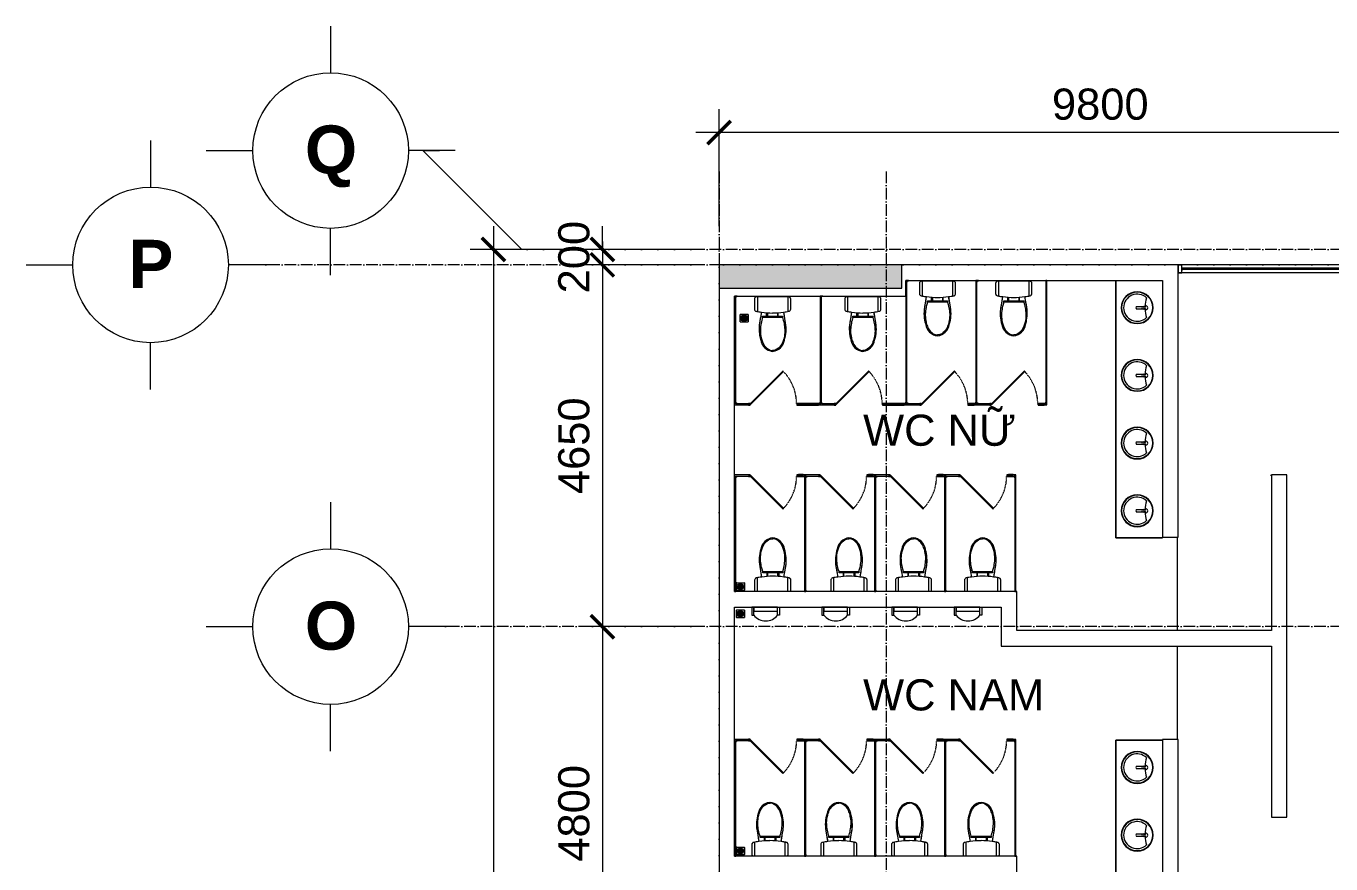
# Model space of a CAD drawing. Header units: millimetres. Extents: x -20211 to 105142, y -25405 to 48204.
# Drawn here: x -17407 to -634, y 34700 to 45470 of the extents above; entities that cross this region are included whole.
import ezdxf

# ---------------------------------------------------------------- set-up
doc = ezdxf.new("R2010")
doc.units = ezdxf.units.MM
doc.linetypes.add('Dash', pattern=[6.35, 3.175, -3.175])
doc.linetypes.add('Grid Line', pattern=[4.2, 3, -0.6, 0, -0.6])
doc.layers.get('Defpoints').update_dxf_attribs({"color": 230})
for name, color, linetype, lineweight in [('A-GENM', 13, 'Continuous', 5), ('A-GENM-HDLN', 13, 'Dash', 5), ('CHU', 181, 'Continuous', 5), ('CUA', 31, 'Continuous', 9), ('DIM', 1, 'Continuous', 5), ('KH', 6, 'Continuous', 5), ('NET-CAT', 3, 'Continuous', 15), ('NET-THAY', 2, 'Continuous', 9), ('THIET-BI', 44, 'Continuous', 5), ('TRUC', 225, 'Continuous', 5), ('X-COT HAM$0$LC.HA', 8, 'Continuous', 9)]:
    doc.layers.add(name, color=color, linetype=linetype, lineweight=lineweight)
doc.styles.add('Arial_3', font='arial_0.ttf', dxfattribs={"height": 400})
doc.styles.add('Arial_B', font='arialbd_0.ttf', dxfattribs={"height": 619.047619})
doc.styles.add('TA1', font='arial_0.ttf')
doc.dimstyles.new('D_200_KTx2', dxfattribs={"dimtxt": 400, "dimasz": 300, "dimexe": 300, "dimexo": 300, "dimgap": 160, "dimtad": 1, "dimdec": 0, "dimzin": 9, "dimtxsty": 'TA1', "dimblk": 'ARCHTICK', "dimcen": 1, "dimdle": 300, "dimclrd": 256, "dimclre": 256, "dimclrt": 7, "dimadec": 0, "dimazin": 0, "dimtfac": 1, "dimtdec": 0, "dimtix": 1, "dimtmove": 1, "dimatfit": 3, "dimldrblk": 'ARCHTICK', "dimfxl": 0, "dimtolj": 1, "dimtzin": 0, "dimlwd": -1, "dimlwe": -1, "dimarcsym": 0})

# ---------------------------------------------------------------- blocks, each defined once
blk = doc.blocks.new('X-XI - X-XI-1231469-MẶT BẰNG TẦNG 2')
at = {"layer": 'THIET-BI'}
for p, q in [((-231, -17), (-233, -33)), ((-233, -29), (-233, -158)), ((-233, -29), (-233, -158)), ((-233, -33), (-233, -45)), ((-233, -45), (-233, -158)), ((-233, -158), (-233, -162)), ((-233, -162), (-231, -169)), ((-228, -12), (-231, -17)), ((-195, -10), (-195, -186)), ((195, -10), (195, -186)), ((226, -176), (232, -167)), ((232, -19), (228, -12)), ((233, -29), (232, -19)), ((232, -167), (233, -158)), ((233, -158), (233, -29)), ((233, -158), (233, -29)), ((233, -158), (233, -29)), ((-231, -169), (-228, -174)), ((-228, -174), (-224, -179)), ((-224, -179), (-217, -184)), ((-217, -184), (-209, -186)), ((-209, -186), (-202, -188)), ((-202, -188), (-192, -190)), ((-192, -190), (-184, -191)), ((-184, -191), (-168, -194)), ((-165, -322), (-169, -349)), ((-168, -194), (-150, -197)), ((-144, -197), (-167, -335)), ((-144, -197), (-167, -335)), ((-162, -304), (-165, -322)), ((-158, -281), (-162, -304)), ((-155, -266), (-158, -281)), ((-148, -221), (-155, -266)), ((-150, -197), (-144, -197)), ((-144, -197), (-148, -221)), ((-128, -250), (128, -250)), ((-128, -268), (-128, -250)), ((-9, -268), (-128, -268)), ((-77, -214), (-66, -214)), ((-77, -245), (-77, -214)), ((-66, -245), (-77, -245)), ((-66, -214), (-66, -245)), ((128, -268), (-9, -268)), ((64, -214), (64, -245)), ((74, -214), (64, -214)), ((64, -245), (74, -245)), ((74, -245), (74, -214)), ((128, -250), (128, -268)), ((144, -197), (213, -186)), ((167, -335), (144, -197)), ((167, -335), (144, -197)), ((147, -216), (144, -197)), ((152, -245), (147, -216)), ((157, -278), (152, -245)), ((162, -305), (157, -278)), ((167, -335), (162, -305)), ((172, -371), (167, -335)), ((213, -186), (221, -182)), ((221, -182), (226, -176)), ((-171, -365), (-173, -383)), ((-173, -383), (-173, -402)), ((-173, -402), (-173, -436)), ((-173, -436), (-173, -446)), ((-173, -446), (-170, -475)), ((-169, -349), (-171, -365)), ((-170, -475), (-166, -495)), ((-166, -495), (-161, -521)), ((162, -518), (165, -502)), ((165, -502), (173, -446)), ((173, -396), (172, -371)), ((173, -426), (173, -396)), ((173, -446), (173, -426)), ((-161, -521), (-151, -556)), ((-151, -556), (-144, -587)), ((-144, -587), (-132, -613)), ((-132, -613), (-122, -629)), ((-122, -629), (-100, -654)), ((-100, -654), (-88, -665)), ((-88, -665), (-70, -677)), ((61, -682), (86, -666)), ((86, -666), (100, -654)), ((100, -654), (114, -639)), ((114, -639), (132, -613)), ((132, -613), (145, -581)), ((145, -581), (151, -556)), ((151, -556), (155, -544)), ((155, -544), (162, -518)), ((-70, -677), (-50, -687)), ((-50, -687), (-20, -697)), ((-20, -697), (0, -700)), ((0, -700), (35, -693)), ((35, -693), (61, -682))]:
    blk.add_line(p, q, dxfattribs=at)
for centre, radius, start, end in [((-204, -29), 29, 138.7835, 180), ((-204, -29), 29, 138.3245, 180), ((-204, -158), 29, 180, 259.8599), ((-204, -158), 29, 180, 259.8599), ((204, -158), 29, 280.1401, 360), ((204, -158), 29, 280.1401, 0), ((204, -29), 29, 360, 41.2165), ((204, -29), 29, 0, 41.6755), ((18, 960), 1169, 258.7762, 262.0348), ((18, 960), 1169, 258.7762, 262.0348), ((287, -414), 461, 170.0941, 197.8856), ((287, -414), 461, 170.0941, 197.8856), ((18, 960), 1169, 262.1447, 269.1633), ((-16, 958), 1166, 270.8375, 277.7683), ((-18, 960), 1169, 277.9652, 281.2238), ((-18, 960), 1169, 277.9652, 281.2238), ((-287, -414), 461, 342.1144, 9.9059), ((-287, -414), 461, 342.1144, 9.9059), ((18, -530), 172, 188.8267, 263.9098), ((18, -530), 172, 188.8267, 263.9098), ((-18, -530), 172, 276.0902, 351.1733), ((-18, -530), 172, 276.0902, 351.1733)]:
    blk.add_arc(centre, radius, start, end, dxfattribs=at)
for points in [[(-128, -268), (-143, -316), (-152, -365), (-160, -442), (-151, -517), (-130, -585), (-94, -652), (-37, -689), (-3, -689), (0, -689)], [(128, -268), (143, -316), (152, -365), (160, -442), (151, -517), (130, -585), (94, -652), (37, -689), (3, -689), (0, -689)]]:
    blk.add_open_spline(points, degree=3, knots=[12.724379, 12.724379, 12.724379, 12.724379, 75.096459, 151.912755, 228.70098, 282.501534, 351.034079, 439.49288, 447.51098, 447.51098, 447.51098, 447.51098], dxfattribs=at)
blk = doc.blocks.new('M_Urinal-2D - M_Urinal-2D-1272141-MẶT BẰNG TẦNG 2')
at = {"layer": 'THIET-BI'}
for p, q in [((-287, 100), (-287, 202)), ((-287, 202), (-261, 202)), ((-261, 202), (-261, 100)), ((69, 202), (43, 202)), ((43, 202), (43, 100)), ((69, 100), (69, 202)), ((-261, 100), (-287, 100)), ((43, 151), (-261, 151)), ((-261, 151), (-261, 100)), ((-261, 100), (43, 100)), ((43, 100), (43, 151)), ((43, 100), (69, 100))]:
    blk.add_line(p, q, dxfattribs=at)
blk.add_arc((-109, 86), 191, 37.1291, 142.8709, dxfattribs=at)
blk = doc.blocks.new('HE KHUNG VACH VS - HE KHUNG VACH VS-1272180-MẶT BẰNG TẦNG 2')
at = {"layer": 'A-GENM', "lineweight": 9}
for p, q in [((200, 1500), (0, 1500)), ((0, 1500), (0, 0)), ((15, 0), (15, 1485)), ((15, 1485), (200, 1485)), ((200, 1503), (180, 1503)), ((180, 1503), (180, 1500)), ((180, 1500), (197, 1500)), ((197, 1485), (180, 1485)), ((180, 1485), (180, 1482)), ((180, 1482), (200, 1482)), ((197, 1500), (197, 1485)), ((205, 1496), (197, 1488)), ((197, 1488), (621, 1064)), ((200, 1482), (200, 1503)), ((200, 1485), (200, 1500)), ((630, 1072), (205, 1496)), ((820, 1503), (800, 1503)), ((800, 1503), (800, 1482)), ((900, 1500), (800, 1500)), ((800, 1500), (800, 1485)), ((800, 1485), (900, 1485)), ((800, 1482), (820, 1482)), ((803, 1485), (803, 1500)), ((803, 1500), (820, 1500)), ((820, 1485), (803, 1485)), ((880, 1505), (820, 1505)), ((820, 1505), (820, 1500)), ((820, 1500), (820, 1503)), ((820, 1500), (880, 1500)), ((820, 1482), (820, 1485)), ((880, 1485), (820, 1485)), ((820, 1485), (820, 1480)), ((820, 1480), (880, 1480)), ((880, 1500), (880, 1505)), ((880, 1480), (880, 1485)), ((1100, 1500), (900, 1500)), ((900, 1500), (900, 0)), ((900, 1485), (900, 1500)), ((915, 1500), (900, 1500)), ((900, 1500), (900, 0)), ((915, 0), (915, 1500)), ((915, 0), (915, 1485)), ((915, 1485), (1100, 1485)), ((1100, 1503), (1080, 1503)), ((1080, 1503), (1080, 1500)), ((1080, 1500), (1097, 1500)), ((1097, 1485), (1080, 1485)), ((1080, 1485), (1080, 1482)), ((1080, 1482), (1100, 1482)), ((1097, 1500), (1097, 1485)), ((1105, 1496), (1097, 1488)), ((1097, 1488), (1521, 1064)), ((1100, 1482), (1100, 1503)), ((1100, 1485), (1100, 1500)), ((1530, 1072), (1105, 1496)), ((1720, 1503), (1700, 1503)), ((1700, 1503), (1700, 1482)), ((1800, 1500), (1700, 1500)), ((1700, 1500), (1700, 1485)), ((1700, 1485), (1800, 1485)), ((1700, 1482), (1720, 1482)), ((1703, 1485), (1703, 1500)), ((1703, 1500), (1720, 1500)), ((1720, 1485), (1703, 1485)), ((1780, 1505), (1720, 1505)), ((1720, 1505), (1720, 1500)), ((1720, 1500), (1720, 1503)), ((1720, 1500), (1780, 1500)), ((1720, 1482), (1720, 1485)), ((1780, 1485), (1720, 1485)), ((1720, 1485), (1720, 1480)), ((1720, 1480), (1780, 1480)), ((1780, 1500), (1780, 1505)), ((1780, 1480), (1780, 1485)), ((2000, 1500), (1800, 1500)), ((1800, 1500), (1800, 0)), ((1800, 1485), (1800, 1500)), ((1815, 1500), (1800, 1500)), ((1800, 1500), (1800, 0)), ((1815, 0), (1815, 1500)), ((1815, 0), (1815, 1485)), ((1815, 1485), (2000, 1485)), ((2000, 1503), (1980, 1503)), ((1980, 1503), (1980, 1500)), ((1980, 1500), (1997, 1500)), ((1997, 1485), (1980, 1485)), ((1980, 1485), (1980, 1482)), ((1980, 1482), (2000, 1482)), ((1997, 1500), (1997, 1485)), ((2005, 1496), (1997, 1488)), ((1997, 1488), (2421, 1064)), ((2000, 1482), (2000, 1503)), ((2000, 1485), (2000, 1500)), ((2430, 1072), (2005, 1496)), ((2620, 1503), (2600, 1503)), ((2600, 1503), (2600, 1482)), ((2700, 1500), (2600, 1500)), ((2600, 1500), (2600, 1485)), ((2600, 1485), (2700, 1485)), ((2600, 1482), (2620, 1482)), ((2603, 1485), (2603, 1500)), ((2603, 1500), (2620, 1500)), ((2620, 1485), (2603, 1485)), ((2680, 1505), (2620, 1505)), ((2620, 1505), (2620, 1500)), ((2620, 1500), (2620, 1503)), ((2620, 1500), (2680, 1500)), ((2620, 1482), (2620, 1485)), ((2680, 1485), (2620, 1485)), ((2620, 1485), (2620, 1480)), ((2620, 1480), (2680, 1480)), ((2680, 1500), (2680, 1505)), ((2680, 1480), (2680, 1485)), ((2900, 1500), (2700, 1500)), ((2700, 1500), (2700, 0)), ((2700, 1485), (2700, 1500)), ((2715, 1500), (2700, 1500)), ((2700, 1500), (2700, 0)), ((2715, 0), (2715, 1500)), ((2715, 0), (2715, 1485)), ((2715, 1485), (2900, 1485)), ((2900, 1503), (2880, 1503)), ((2880, 1503), (2880, 1500)), ((2880, 1500), (2897, 1500)), ((2897, 1485), (2880, 1485)), ((2880, 1485), (2880, 1482)), ((2880, 1482), (2900, 1482)), ((2897, 1500), (2897, 1485)), ((2905, 1496), (2897, 1488)), ((2897, 1488), (3321, 1064)), ((2900, 1482), (2900, 1503)), ((2900, 1485), (2900, 1500)), ((3330, 1072), (2905, 1496)), ((3520, 1503), (3500, 1503)), ((3500, 1503), (3500, 1482)), ((3600, 1500), (3500, 1500)), ((3500, 1500), (3500, 1485)), ((3500, 1485), (3600, 1485)), ((3500, 1482), (3520, 1482)), ((3503, 1485), (3503, 1500)), ((3503, 1500), (3520, 1500)), ((3520, 1485), (3503, 1485)), ((3580, 1505), (3520, 1505)), ((3520, 1505), (3520, 1500)), ((3520, 1500), (3520, 1503)), ((3520, 1500), (3580, 1500)), ((3520, 1482), (3520, 1485)), ((3580, 1485), (3520, 1485)), ((3520, 1485), (3520, 1480)), ((3520, 1480), (3580, 1480)), ((3580, 1500), (3580, 1505)), ((3580, 1480), (3580, 1485)), ((3600, 1485), (3600, 1500)), ((3615, 1500), (3600, 1500)), ((3600, 1500), (3600, 0)), ((3615, 0), (3615, 1500)), ((621, 1064), (630, 1072)), ((1521, 1064), (1530, 1072)), ((2421, 1064), (2430, 1072)), ((3321, 1064), (3330, 1072)), ((0, 0), (15, 0)), ((900, 0), (915, 0)), ((900, 0), (915, 0)), ((1800, 0), (1815, 0)), ((1800, 0), (1815, 0)), ((2700, 0), (2715, 0)), ((2700, 0), (2715, 0)), ((3600, 0), (3615, 0))]:
    blk.add_line(p, q, dxfattribs=at)
at = {"layer": 'A-GENM'}
for p, q in [((15, 1465), (18, 1465)), ((18, 1465), (18, 1482)), ((18, 1482), (35, 1482)), ((35, 1482), (35, 1485)), ((880, 1482), (897, 1482)), ((897, 1482), (897, 1465)), ((897, 1465), (900, 1465)), ((915, 1465), (918, 1465)), ((918, 1465), (918, 1482)), ((918, 1482), (935, 1482)), ((935, 1482), (935, 1485)), ((1780, 1482), (1797, 1482)), ((1797, 1482), (1797, 1465)), ((1797, 1465), (1800, 1465)), ((1815, 1465), (1818, 1465)), ((1818, 1465), (1818, 1482)), ((1818, 1482), (1835, 1482)), ((1835, 1482), (1835, 1485)), ((2680, 1482), (2697, 1482)), ((2697, 1482), (2697, 1465)), ((2697, 1465), (2700, 1465)), ((2715, 1465), (2718, 1465)), ((2718, 1465), (2718, 1482)), ((2718, 1482), (2735, 1482)), ((2735, 1482), (2735, 1485)), ((3580, 1482), (3597, 1482)), ((3597, 1482), (3597, 1465)), ((3597, 1465), (3600, 1465)), ((18, 20), (15, 20)), ((18, 10), (18, 20)), ((918, 20), (915, 20)), ((918, 10), (918, 20)), ((1818, 20), (1815, 20)), ((1818, 10), (1818, 20)), ((2718, 20), (2715, 20)), ((2718, 10), (2718, 20))]:
    blk.add_line(p, q, dxfattribs=at)
at = {"layer": 'A-GENM-HDLN'}
for centre in [(197, 1488), (1097, 1488), (1997, 1488), (2897, 1488)]:
    blk.add_arc(centre, 600, 315, 359.7135, dxfattribs=at)
blk = doc.blocks.new('X-LA - X-LA-1272523-MẶT BẰNG TẦNG 2')
at = {"layer": 'THIET-BI'}
for p, q in [((-600, 0), (-600, -3310)), ((-600, -3310), (-600, 0)), ((-332, -335), (-222, -335)), ((-332, -365), (-222, -365)), ((-332, -1205), (-222, -1205)), ((-332, -1235), (-222, -1235)), ((-332, -2075), (-222, -2075)), ((-332, -2105), (-222, -2105)), ((-332, -2945), (-222, -2945)), ((-332, -2975), (-222, -2975)), ((-600, -3310), (0, -3310)), ((0, -3310), (-600, -3310)), ((0, -3310), (0, -3300)), ((0, -3300), (0, -3310))]:
    blk.add_line(p, q, dxfattribs=at)
for centre, radius, start, end in [((-325, -350), 205, 90, 270), ((-325, -350), 200, 360, 180), ((-325, -350), 205, 270, 90), ((-325, -350), 174, 46.2118, 180), ((-250, -351), 16.8, 360, 180), ((139, -350), 366, 159.9056, 177.6502), ((-325, -350), 200, 180, 360), ((-325, -350), 174, 180, 313.7882), ((-250, -351), 16.8, 180, 360), ((139, -350), 366, 182.3498, 200.0944), ((-325, -1220), 205, 90, 270), ((-325, -1220), 200, 360, 180), ((-325, -1220), 174, 46.2118, 180), ((-325, -1220), 205, 270, 90), ((139, -1220), 366, 159.9056, 177.6502), ((-325, -1220), 200, 180, 360), ((-325, -1220), 174, 180, 313.7882), ((-250, -1221), 16.8, 360, 180), ((-250, -1221), 16.8, 180, 0), ((139, -1220), 366, 182.3498, 200.0944), ((-325, -2090), 205, 90, 270), ((-325, -2090), 200, 360, 180), ((-325, -2090), 174, 46.2118, 180), ((-325, -2090), 205, 270, 90), ((139, -2090), 366, 159.9056, 177.6502), ((-325, -2090), 200, 180, 360), ((-325, -2090), 174, 180, 313.7882), ((-250, -2091), 16.8, 360, 180), ((-250, -2091), 16.8, 180, 0), ((139, -2090), 366, 182.3498, 200.0944), ((-325, -2960), 205, 90, 270), ((-325, -2960), 200, 360, 180), ((-325, -2960), 174, 46.2118, 180), ((-325, -2960), 205, 270, 90), ((139, -2960), 366, 159.9056, 177.6502), ((-325, -2960), 200, 180, 360), ((-325, -2960), 174, 180, 313.7882), ((-250, -2961), 16.8, 360, 180), ((-250, -2961), 16.8, 180, 0), ((139, -2960), 366, 182.3498, 200.0944)]:
    blk.add_arc(centre, radius, start, end, dxfattribs=at)
for centre, major_axis, ratio, start_param, end_param in [((-332, -350), (0, 15), 0.577623, 0, 3.141593), ((-208, -350), (0, 25), 0.701688, 0, 3.141593), ((-208, -350), (0, 25), 0.719766, 3.124999, 6.299779), ((-332, -1220), (0, 15), 0.577623, 0, 3.141593), ((-208, -1220), (0, 25), 0.701688, 0, 3.141593), ((-208, -1220), (0, 25), 0.719766, 3.124999, 6.299779), ((-332, -2090), (0, 15), 0.577623, 0, 3.141593), ((-208, -2090), (0, 25), 0.701688, 0, 3.141593), ((-208, -2090), (0, 25), 0.719766, 3.124999, 6.299779), ((-332, -2960), (0, 15), 0.577623, 0, 3.141593), ((-208, -2960), (0, 25), 0.701688, 0, 3.141593), ((-208, -2960), (0, 25), 0.719766, 3.124999, 6.299779)]:
    blk.add_ellipse(centre, major_axis=major_axis, ratio=ratio, start_param=start_param, end_param=end_param, dxfattribs=at)
blk = doc.blocks.new('X-LA - X-LA-V18-MẶT BẰNG TẦNG 2')
at = {"layer": 'THIET-BI'}
for p, q in [((0, 0), (-600, 0)), ((-600, 0), (-600, -3290)), ((-600, -3290), (-600, 0)), ((-600, 0), (0, 0)), ((-332, -335), (-222, -335)), ((-332, -365), (-222, -365)), ((-332, -1205), (-222, -1205)), ((-332, -1235), (-222, -1235)), ((-332, -2075), (-222, -2075)), ((-332, -2105), (-222, -2105)), ((-332, -2945), (-222, -2945)), ((-332, -2975), (-222, -2975))]:
    blk.add_line(p, q, dxfattribs=at)
for centre, radius, start, end in [((-325, -350), 205, 90, 270), ((-325, -350), 200, 360, 180), ((-325, -350), 205, 270, 90), ((-325, -350), 174, 46.2118, 180), ((-250, -351), 16.8, 360, 180), ((139, -350), 366, 159.9056, 177.6502), ((-325, -350), 200, 180, 360), ((-325, -350), 174, 180, 313.7882), ((-250, -351), 16.8, 180, 360), ((139, -350), 366, 182.3498, 200.0944), ((-325, -1220), 205, 90, 270), ((-325, -1220), 200, 360, 180), ((-325, -1220), 174, 46.2118, 180), ((-325, -1220), 205, 270, 90), ((139, -1220), 366, 159.9056, 177.6502), ((-325, -1220), 200, 180, 360), ((-325, -1220), 174, 180, 313.7882), ((-250, -1221), 16.8, 360, 180), ((-250, -1221), 16.8, 180, 0), ((139, -1220), 366, 182.3498, 200.0944), ((-325, -2090), 205, 90, 270), ((-325, -2090), 200, 360, 180), ((-325, -2090), 174, 46.2118, 180), ((-325, -2090), 205, 270, 90), ((139, -2090), 366, 159.9056, 177.6502), ((-325, -2090), 200, 180, 360), ((-325, -2090), 174, 180, 313.7882), ((-250, -2091), 16.8, 360, 180), ((-250, -2091), 16.8, 180, 0), ((139, -2090), 366, 182.3498, 200.0944), ((-325, -2960), 205, 90, 270), ((-325, -2960), 200, 360, 180), ((-325, -2960), 174, 46.2118, 180), ((-325, -2960), 205, 270, 90), ((139, -2960), 366, 159.9056, 177.6502), ((-325, -2960), 200, 180, 360), ((-325, -2960), 174, 180, 313.7882), ((-250, -2961), 16.8, 360, 180), ((-250, -2961), 16.8, 180, 0), ((139, -2960), 366, 182.3498, 200.0944)]:
    blk.add_arc(centre, radius, start, end, dxfattribs=at)
for centre, major_axis, ratio, start_param, end_param in [((-332, -350), (0, 15), 0.577623, 0, 3.141593), ((-208, -350), (0, 25), 0.701688, 0, 3.141593), ((-208, -350), (0, 25), 0.719766, 3.124999, 6.299779), ((-332, -1220), (0, 15), 0.577623, 0, 3.141593), ((-208, -1220), (0, 25), 0.701688, 0, 3.141593), ((-208, -1220), (0, 25), 0.719766, 3.124999, 6.299779), ((-332, -2090), (0, 15), 0.577623, 0, 3.141593), ((-208, -2090), (0, 25), 0.701688, 0, 3.141593), ((-208, -2090), (0, 25), 0.719766, 3.124999, 6.299779), ((-332, -2960), (0, 15), 0.577623, 0, 3.141593), ((-208, -2960), (0, 25), 0.701688, 0, 3.141593), ((-208, -2960), (0, 25), 0.719766, 3.124999, 6.299779)]:
    blk.add_ellipse(centre, major_axis=major_axis, ratio=ratio, start_param=start_param, end_param=end_param, dxfattribs=at)
blk = doc.blocks.new('X-XI - X-XI-V19-MẶT BẰNG TẦNG 2')
at = {"layer": 'THIET-BI'}
for p, q in [((204, 0), (-204, 0)), ((204, 0), (-204, 0)), ((204, 0), (0, 0)), ((195, 0), (195, -186)), ((215, -2), (204, 0)), ((-231, -17), (-233, -33)), ((-233, -29), (-233, -158)), ((-233, -29), (-233, -158)), ((-233, -33), (-233, -45)), ((-233, -45), (-233, -158)), ((-233, -158), (-233, -162)), ((-233, -162), (-231, -169)), ((-228, -12), (-231, -17)), ((-222, -6), (-228, -12)), ((-212, -1), (-222, -6)), ((-204, 0), (-212, -1)), ((0, 0), (-204, 0)), ((-195, 0), (-195, -186)), ((219, -4), (215, -2)), ((225, -8), (219, -4)), ((228, -12), (225, -8)), ((226, -176), (232, -167)), ((232, -19), (228, -12)), ((233, -29), (232, -19)), ((232, -167), (233, -158)), ((233, -158), (233, -29)), ((233, -158), (233, -29)), ((233, -158), (233, -29)), ((-231, -169), (-228, -174)), ((-228, -174), (-224, -179)), ((-224, -179), (-217, -184)), ((-217, -184), (-209, -186)), ((-209, -186), (-202, -188)), ((-202, -188), (-192, -190)), ((-192, -190), (-184, -191)), ((-184, -191), (-168, -194)), ((-165, -322), (-169, -349)), ((-168, -194), (-150, -197)), ((-144, -197), (-167, -335)), ((-144, -197), (-167, -335)), ((-162, -304), (-165, -322)), ((-158, -281), (-162, -304)), ((-155, -266), (-158, -281)), ((-148, -221), (-155, -266)), ((-150, -197), (-144, -197)), ((-144, -197), (-148, -221)), ((-128, -250), (128, -250)), ((-128, -268), (-128, -250)), ((-9, -268), (-128, -268)), ((-77, -214), (-66, -214)), ((-77, -245), (-77, -214)), ((-66, -245), (-77, -245)), ((-66, -214), (-66, -245)), ((128, -268), (-9, -268)), ((64, -214), (64, -245)), ((74, -214), (64, -214)), ((64, -245), (74, -245)), ((74, -245), (74, -214)), ((128, -250), (128, -268)), ((144, -197), (213, -186)), ((167, -335), (144, -197)), ((167, -335), (144, -197)), ((147, -216), (144, -197)), ((152, -245), (147, -216)), ((157, -278), (152, -245)), ((162, -305), (157, -278)), ((167, -335), (162, -305)), ((172, -371), (167, -335)), ((213, -186), (221, -182)), ((221, -182), (226, -176)), ((-171, -365), (-173, -383)), ((-173, -383), (-173, -402)), ((-173, -402), (-173, -436)), ((-173, -436), (-173, -446)), ((-173, -446), (-170, -475)), ((-169, -349), (-171, -365)), ((-170, -475), (-166, -495)), ((-166, -495), (-161, -521)), ((162, -518), (165, -502)), ((165, -502), (173, -446)), ((173, -396), (172, -371)), ((173, -426), (173, -396)), ((173, -446), (173, -426)), ((-161, -521), (-151, -556)), ((-151, -556), (-144, -587)), ((-144, -587), (-132, -613)), ((-132, -613), (-122, -629)), ((-122, -629), (-100, -654)), ((-100, -654), (-88, -665)), ((-88, -665), (-70, -677)), ((61, -682), (86, -666)), ((86, -666), (100, -654)), ((100, -654), (114, -639)), ((114, -639), (132, -613)), ((132, -613), (145, -581)), ((145, -581), (151, -556)), ((151, -556), (155, -544)), ((155, -544), (162, -518)), ((-70, -677), (-50, -687)), ((-50, -687), (-20, -697)), ((-20, -697), (0, -700)), ((0, -700), (35, -693)), ((35, -693), (61, -682))]:
    blk.add_line(p, q, dxfattribs=at)
for centre, radius, start, end in [((204, -29), 29, 360, 90), ((204, -29), 29, 0, 90), ((-204, -29), 29, 90, 180), ((-204, -29), 29, 90, 180), ((-204, -158), 29, 180, 259.8599), ((-204, -158), 29, 180, 259.8599), ((204, -158), 29, 280.1401, 360), ((204, -158), 29, 280.1401, 0), ((18, 960), 1169, 258.7762, 262.0348), ((18, 960), 1169, 258.7762, 262.0348), ((287, -414), 461, 170.0941, 197.8856), ((287, -414), 461, 170.0941, 197.8856), ((18, 960), 1169, 262.1447, 269.1633), ((-16, 958), 1166, 270.8375, 277.7683), ((-18, 960), 1169, 277.9652, 281.2238), ((-18, 960), 1169, 277.9652, 281.2238), ((-287, -414), 461, 342.1144, 9.9059), ((-287, -414), 461, 342.1144, 9.9059), ((18, -530), 172, 188.8267, 263.9098), ((18, -530), 172, 188.8267, 263.9098), ((-18, -530), 172, 276.0902, 351.1733), ((-18, -530), 172, 276.0902, 351.1733)]:
    blk.add_arc(centre, radius, start, end, dxfattribs=at)
for points in [[(-128, -268), (-143, -316), (-152, -365), (-160, -442), (-151, -517), (-130, -585), (-94, -652), (-37, -689), (-3, -689), (0, -689)], [(128, -268), (143, -316), (152, -365), (160, -442), (151, -517), (130, -585), (94, -652), (37, -689), (3, -689), (0, -689)]]:
    blk.add_open_spline(points, degree=3, knots=[12.724379, 12.724379, 12.724379, 12.724379, 75.096459, 151.912755, 228.70098, 282.501534, 351.034079, 439.49288, 447.51098, 447.51098, 447.51098, 447.51098], dxfattribs=at)
blk = doc.blocks.new('X-PHEU - X-PHEU-1231512-MẶT BẰNG TẦNG 2')
at = {"layer": 'THIET-BI'}
for p, q in [((25, 29), (25, 121)), ((29, 125), (121, 125)), ((121, 25), (29, 25)), ((42, 90), (42, 60)), ((47, 52), (47, 98)), ((52, 103), (52, 47)), ((58, 44), (58, 106)), ((62, 109), (62, 41)), ((68, 40), (68, 110)), ((72, 111), (72, 78)), ((72, 72), (72, 39)), ((77, 78), (77, 111)), ((77, 39), (77, 72)), ((82, 110), (82, 40)), ((88, 41), (88, 109)), ((92, 106), (92, 44)), ((97, 47), (97, 103)), ((102, 98), (102, 52)), ((107, 60), (107, 90)), ((125, 121), (125, 29))]:
    blk.add_line(p, q, dxfattribs=at)
blk.add_circle((75, 75), 40, dxfattribs=at)
for centre, radius, start, end in [((29, 121), 4, 90, 180), ((29, 29), 4, 180, 270), ((75, 75), 36, 139.8082, 154.5256), ((75, 75), 36, 205.4744, 220.1918), ((75, 75), 36, 119.0853, 128.6822), ((75, 75), 36, 231.3178, 240.9147), ((75, 75), 36, 102.0247, 110.3175), ((75, 75), 36, 249.6825, 257.9753), ((75, 75), 4, 128.6822, 231.3178), ((75, 75), 36, 90, 93.9821), ((75, 75), 36, 266.0179, 270), ((75, 75), 36, 86.0179, 90), ((75, 75), 36, 270, 273.9821), ((75, 75), 4, 308.6822, 51.3178), ((75, 75), 36, 69.6825, 77.9753), ((75, 75), 36, 282.0247, 290.3175), ((75, 75), 36, 51.3178, 60.9147), ((75, 75), 36, 299.0853, 308.6822), ((75, 75), 36, 25.4744, 40.1918), ((75, 75), 36, 319.8082, 334.5256), ((121, 121), 4, 0, 90), ((121, 29), 4, 270, 360)]:
    blk.add_arc(centre, radius, start, end, dxfattribs=at)
blk = doc.blocks.new('HE KHUNG VACH VS - HE KHUNG VACH VS 2-1272833-MẶT BẰNG TẦNG 2')
at = {"layer": 'A-GENM', "lineweight": 9}
for p, q in [((15, 0), (0, 0)), ((0, 0), (0, -1600)), ((15, -1585), (15, 0)), ((915, 0), (900, 0)), ((900, 0), (900, -1600)), ((915, -1585), (915, 0)), ((915, -100), (900, -100)), ((900, -100), (900, -1600)), ((915, -1600), (915, -100)), ((1815, 0), (1800, 0)), ((1800, 0), (1800, -1600)), ((1815, -1600), (1815, 0)), ((621, -1164), (197, -1588)), ((205, -1596), (630, -1172)), ((630, -1172), (621, -1164)), ((1521, -1164), (1097, -1588)), ((1105, -1596), (1530, -1172)), ((1530, -1172), (1521, -1164)), ((0, -1600), (200, -1600)), ((200, -1585), (15, -1585)), ((200, -1582), (180, -1582)), ((180, -1582), (180, -1585)), ((180, -1585), (197, -1585)), ((197, -1600), (180, -1600)), ((180, -1600), (180, -1603)), ((180, -1603), (200, -1603)), ((197, -1585), (197, -1600)), ((197, -1588), (205, -1596)), ((200, -1603), (200, -1582)), ((200, -1600), (200, -1585)), ((820, -1582), (800, -1582)), ((800, -1582), (800, -1603)), ((900, -1585), (800, -1585)), ((800, -1585), (800, -1600)), ((800, -1600), (900, -1600)), ((800, -1603), (820, -1603)), ((803, -1600), (803, -1585)), ((803, -1585), (820, -1585)), ((820, -1600), (803, -1600)), ((880, -1580), (820, -1580)), ((820, -1580), (820, -1585)), ((820, -1585), (820, -1582)), ((820, -1585), (880, -1585)), ((820, -1603), (820, -1600)), ((880, -1600), (820, -1600)), ((820, -1600), (820, -1605)), ((820, -1605), (880, -1605)), ((880, -1585), (880, -1580)), ((880, -1605), (880, -1600)), ((900, -1600), (900, -1585)), ((900, -1600), (1100, -1600)), ((900, -1600), (915, -1600)), ((1100, -1585), (915, -1585)), ((1100, -1582), (1080, -1582)), ((1080, -1582), (1080, -1585)), ((1080, -1585), (1097, -1585)), ((1097, -1600), (1080, -1600)), ((1080, -1600), (1080, -1603)), ((1080, -1603), (1100, -1603)), ((1097, -1585), (1097, -1600)), ((1097, -1588), (1105, -1596)), ((1100, -1603), (1100, -1582)), ((1100, -1600), (1100, -1585)), ((1720, -1582), (1700, -1582)), ((1700, -1582), (1700, -1603)), ((1800, -1585), (1700, -1585)), ((1700, -1585), (1700, -1600)), ((1700, -1600), (1800, -1600)), ((1700, -1603), (1720, -1603)), ((1703, -1600), (1703, -1585)), ((1703, -1585), (1720, -1585)), ((1720, -1600), (1703, -1600)), ((1780, -1580), (1720, -1580)), ((1720, -1580), (1720, -1585)), ((1720, -1585), (1720, -1582)), ((1720, -1585), (1780, -1585)), ((1720, -1603), (1720, -1600)), ((1780, -1600), (1720, -1600)), ((1720, -1600), (1720, -1605)), ((1720, -1605), (1780, -1605)), ((1780, -1585), (1780, -1580)), ((1780, -1605), (1780, -1600)), ((1800, -1600), (1800, -1585)), ((1800, -1600), (1815, -1600))]:
    blk.add_line(p, q, dxfattribs=at)
at = {"layer": 'A-GENM'}
for p, q in [((35, 0), (15, 0)), ((35, -3), (35, 0)), ((935, 0), (915, 0)), ((935, -3), (935, 0)), ((15, -20), (18, -20)), ((18, -20), (18, -3)), ((18, -3), (35, -3)), ((915, -20), (918, -20)), ((918, -20), (918, -3)), ((918, -3), (935, -3)), ((18, -1565), (15, -1565)), ((18, -1582), (18, -1565)), ((35, -1582), (18, -1582)), ((35, -1585), (35, -1582)), ((897, -1582), (880, -1582)), ((900, -1565), (897, -1565)), ((897, -1565), (897, -1582)), ((918, -1565), (915, -1565)), ((918, -1582), (918, -1565)), ((935, -1582), (918, -1582)), ((935, -1585), (935, -1582)), ((1797, -1582), (1780, -1582)), ((1800, -1565), (1797, -1565)), ((1797, -1565), (1797, -1582))]:
    blk.add_line(p, q, dxfattribs=at)
at = {"layer": 'A-GENM-HDLN'}
for centre in [(197, -1588), (1097, -1588)]:
    blk.add_arc(centre, 600, 0.2865, 45, dxfattribs=at)
blk = doc.blocks.new('VACH - VACH-1272994-MẶT BẰNG TẦNG 2')
at = {"layer": 'A-GENM', "lineweight": 9}
for p, q in [((15, 0), (0, 0)), ((0, 0), (0, -1400)), ((15, -1385), (15, 0)), ((621, -964), (197, -1388)), ((205, -1396), (630, -972)), ((630, -972), (621, -964)), ((0, -1400), (200, -1400)), ((200, -1385), (15, -1385)), ((200, -1382), (180, -1382)), ((180, -1382), (180, -1385)), ((180, -1385), (197, -1385)), ((197, -1400), (180, -1400)), ((180, -1400), (180, -1403)), ((180, -1403), (200, -1403)), ((197, -1385), (197, -1400)), ((197, -1388), (205, -1396)), ((200, -1403), (200, -1382)), ((200, -1400), (200, -1385)), ((820, -1382), (800, -1382)), ((800, -1382), (800, -1403)), ((1100, -1385), (800, -1385)), ((800, -1385), (800, -1400)), ((800, -1400), (1100, -1400)), ((800, -1403), (820, -1403)), ((803, -1400), (803, -1385)), ((803, -1385), (820, -1385)), ((820, -1400), (803, -1400)), ((1080, -1380), (820, -1380)), ((820, -1380), (820, -1385)), ((820, -1385), (820, -1382)), ((820, -1385), (1080, -1385)), ((820, -1403), (820, -1400)), ((1080, -1400), (820, -1400)), ((820, -1400), (820, -1405)), ((820, -1405), (1080, -1405)), ((1080, -1385), (1080, -1380)), ((1080, -1405), (1080, -1400)), ((1100, -1400), (1100, -1385))]:
    blk.add_line(p, q, dxfattribs=at)
at = {"layer": 'A-GENM'}
for p, q in [((35, 0), (15, 0)), ((35, -3), (35, 0)), ((15, -20), (18, -20)), ((18, -20), (18, -3)), ((18, -3), (35, -3)), ((18, -1365), (15, -1365)), ((18, -1382), (18, -1365)), ((35, -1382), (18, -1382)), ((35, -1385), (35, -1382)), ((1097, -1382), (1080, -1382)), ((1100, -1365), (1097, -1365)), ((1097, -1365), (1097, -1382))]:
    blk.add_line(p, q, dxfattribs=at)
at = {"layer": 'A-GENM-HDLN'}
blk.add_arc((197, -1388), 600, 0.2865, 45, dxfattribs=at)
blk = doc.blocks.new('_ARCHTICK')
at = {"color": 0, "linetype": 'ByBlock', "const_width": 0.15}
blk.add_lwpolyline([(-0.5, -0.5), (0.5, 0.5)], dxfattribs=at)
blk = doc.blocks.new('*D49')
at = {"layer": 'Defpoints', "color": 0, "transparency": 16777216}
for p in [(-8499, 42600), (-9999, 42400), (-8499, 42400)]:
    blk.add_point(p, dxfattribs=at)
at = {"layer": 'DIM', "transparency": 16777216}
for p, q in [((-9999, 42600), (-9999, 42900)), ((-8799, 42600), (-10299, 42600)), ((-9999, 42600), (-9999, 42400)), ((-8799, 42400), (-10299, 42400)), ((-9999, 42400), (-9999, 42100))]:
    blk.add_line(p, q, dxfattribs=at)
at = {"layer": 'DIM', "transparency": 16777216, "xscale": 300, "yscale": 300, "zscale": 300}
for p, rotation in [((-9999, 42600), 270), ((-9999, 42400), 90)]:
    blk.add_blockref('_ARCHTICK', p, dxfattribs=dict(at, rotation=rotation))
at = {"layer": 'DIM', "color": 7, "transparency": 16777216, "insert": (-10364, 42500), "char_height": 400, "attachment_point": 5, "rotation": 90, "style": 'TA1'}
blk.add_mtext('\\A1;200', dxfattribs=at)
blk = doc.blocks.new('*D50')
at = {"layer": 'Defpoints', "color": 0, "transparency": 16777216}
for p in [(-8499, 42400), (-9999, 37750), (-8499, 37750)]:
    blk.add_point(p, dxfattribs=at)
at = {"layer": 'DIM', "transparency": 16777216}
for p, q in [((-9999, 42700), (-9999, 37450)), ((-8799, 42400), (-10299, 42400)), ((-8799, 37750), (-10299, 37750))]:
    blk.add_line(p, q, dxfattribs=at)
at = {"layer": 'DIM', "transparency": 16777216, "xscale": 300, "yscale": 300, "zscale": 300}
for p, rotation in [((-9999, 42400), 90), ((-9999, 37750), 270)]:
    blk.add_blockref('_ARCHTICK', p, dxfattribs=dict(at, rotation=rotation))
at = {"layer": 'DIM', "color": 7, "transparency": 16777216, "insert": (-10364, 40075), "char_height": 400, "attachment_point": 5, "rotation": 90, "style": 'TA1'}
blk.add_mtext('\\A1;4650', dxfattribs=at)
blk = doc.blocks.new('*D51')
at = {"layer": 'Defpoints', "color": 0, "transparency": 16777216}
for p in [(-8499, 37750), (-9999, 32950), (-8499, 32950)]:
    blk.add_point(p, dxfattribs=at)
at = {"layer": 'DIM', "transparency": 16777216}
for p, q in [((-9999, 38050), (-9999, 32650)), ((-8799, 37750), (-10299, 37750)), ((-8799, 32950), (-10299, 32950))]:
    blk.add_line(p, q, dxfattribs=at)
at = {"layer": 'DIM', "transparency": 16777216, "xscale": 300, "yscale": 300, "zscale": 300}
for p, rotation in [((-9999, 37750), 90), ((-9999, 32950), 270)]:
    blk.add_blockref('_ARCHTICK', p, dxfattribs=dict(at, rotation=rotation))
at = {"layer": 'DIM', "color": 7, "transparency": 16777216, "insert": (-10364, 35350), "char_height": 400, "attachment_point": 5, "rotation": 90, "style": 'TA1'}
blk.add_mtext('\\A1;4800', dxfattribs=at)
blk = doc.blocks.new('*D69')
at = {"layer": 'Defpoints', "color": 0, "transparency": 16777216}
for p in [(-8499, 42600), (-11399, 0), (-8499, 0)]:
    blk.add_point(p, dxfattribs=at)
at = {"layer": 'DIM', "transparency": 16777216}
for p, q in [((-11399, 42900), (-11399, -300)), ((-8799, 42600), (-11699, 42600)), ((-8799, 0), (-11699, 0))]:
    blk.add_line(p, q, dxfattribs=at)
at = {"layer": 'DIM', "transparency": 16777216, "xscale": 300, "yscale": 300, "zscale": 300}
for p, rotation in [((-11399, 42600), 90), ((-11399, 0), 270)]:
    blk.add_blockref('_ARCHTICK', p, dxfattribs=dict(at, rotation=rotation))
at = {"layer": 'DIM', "color": 7, "transparency": 16777216, "insert": (-11764, 21300), "char_height": 400, "attachment_point": 5, "rotation": 90, "style": 'TA1'}
blk.add_mtext('\\A1;42600', dxfattribs=at)
blk = doc.blocks.new('Grid - FamilyAL-KH TRUC-550400-MẶT BẰNG HẦM 2')
at = {"layer": 'KH'}
for p, q in [((0, 7), (0, 4)), ((-8, -1), (-5, -1)), ((8, -1), (5, -1)), ((0, -9), (0, -6))]:
    blk.add_line(p, q, dxfattribs=at)
blk.add_circle((0, -1), 5, dxfattribs=at)
blk = doc.blocks.new('*D70')
at = {"layer": 'Defpoints', "color": 0, "transparency": 16777216}
for p in [(-8499, 44100), (-8499, 42600), (1301, 42600)]:
    blk.add_point(p, dxfattribs=at)
at = {"layer": 'DIM', "transparency": 16777216}
for p, q in [((-8499, 42900), (-8499, 44400)), ((1301, 42900), (1301, 44400)), ((1601, 44100), (-8799, 44100))]:
    blk.add_line(p, q, dxfattribs=at)
at = {"layer": 'DIM', "transparency": 16777216, "xscale": 300, "yscale": 300, "zscale": 300, "rotation": 180}
blk.add_blockref('_ARCHTICK', (-8499, 44100), dxfattribs=at)
at = {"layer": 'DIM', "transparency": 16777216, "xscale": 300, "yscale": 300, "zscale": 300}
blk.add_blockref('_ARCHTICK', (1301, 44100), dxfattribs=at)
at = {"layer": 'DIM', "color": 7, "transparency": 16777216, "insert": (-3599, 44464), "char_height": 400, "attachment_point": 5, "style": 'TA1'}
blk.add_mtext('\\A1;9800', dxfattribs=at)
blk = doc.blocks.new('ALC1807-ASCENT PLAZA-KET CAU_rvt-1-MẶT BẰNG TẦNG 1')
at = {"layer": 'X-COT HAM$0$LC.HA'}
h = blk.add_hatch(color=256, dxfattribs=at)
h.dxf.hatch_style = 1
h.paths.add_polyline_path([(-6149, 42100), (-6149, 42400), (-8499, 42400), (-8499, 42100)])
at = {"ltscale": 1000}
blk.add_lwpolyline([(-6149, 42100), (-6149, 42400), (-8499, 42400), (-8499, 42100)], close=True, dxfattribs=at)
blk = doc.blocks.new('*U140')
for p, q in [((3850, 100, 0), (50, 100, 0)), ((3850, 0, 0), (50, 0, 0)), ((3837, 58, 0), (63, 58, 0)), ((3837, 42, 0), (63, 42, 0))]:
    blk.add_line(p, q)
at = {"ltscale": 100}
for p, q in [((50, 61, 0), (50, 39, 0)), ((50, 61, 0), (50, 39, 0)), ((3850, 61, 0), (3850, 39, 0)), ((3850, 61, 0), (3850, 39, 0))]:
    blk.add_line(p, q, dxfattribs=at)
at = {"color": 1, "lineweight": 0, "ltscale": 10}
blk.add_line((57, 50, 0), (3843, 50, 0), dxfattribs=at)
at = {"ltscale": 25, "elevation": 0}
for points in [[(0, 0), (50, 0), (50, 100), (0, 100)], [(2, 2), (48, 2), (48, 98), (2, 98)]]:
    blk.add_lwpolyline(points, close=True, dxfattribs=at)
at = {"elevation": 0}
for points in [[(50, 39), (50, 61), (63, 61, -0.414214), (63, 60), (63, 57, -0.414214), (63, 56, -0.414214), (62, 57), (62, 59, 0.414214), (62, 60), (52, 60, 0.414214), (51, 59), (51, 40, 0.414214), (52, 40), (62, 40, 0.414214), (62, 40), (62, 43, -0.414214), (63, 43, -0.414214), (63, 43), (63, 39, -0.414214), (63, 39), (50, 39)], [(3850, 39), (3850, 61), (3838, 61, 0.414214), (3837, 60), (3837, 57, 0.414214), (3838, 56, 0.414214), (3838, 57), (3838, 59, -0.414214), (3839, 60), (3849, 60, -0.414214), (3849, 59), (3849, 40, -0.414214), (3849, 40), (3839, 40, -0.414214), (3838, 40), (3838, 43, 0.414214), (3838, 43, 0.414214), (3837, 43), (3837, 39, 0.414214), (3838, 39), (3850, 39)]]:
    blk.add_lwpolyline(points, format="xyb", dxfattribs=at)
for points in [[(50, 40), (50, 59)], [(50, 40), (50, 59)], [(3850, 40), (3850, 59)], [(3850, 40), (3850, 59)]]:
    blk.add_lwpolyline(points, dxfattribs=at)
for points in [[(57, 52, 0.110226), (57, 52), (57, 48, 0.110226), (57, 48, 0.547587), (60, 47, -0.371535), (61, 47, 0.207699), (65, 47, -0.626616), (65, 47, -0.088099), (63, 42), (63, 44), (60, 44), (60, 43), (56, 46, -0.26277), (55, 47), (55, 50), (55, 53, -0.26277), (56, 54), (60, 57), (60, 56), (63, 56), (63, 58, -0.088099), (65, 53, -0.626616), (65, 53, 0.207699), (61, 53, -0.371535), (60, 53, 0.547587)], [(3843, 52, -0.110226), (3843, 52), (3843, 48, -0.110226), (3843, 48, -0.547587), (3840, 47, 0.371535), (3839, 47, -0.207699), (3835, 47, 0.626616), (3835, 47, 0.088099), (3837, 42), (3837, 44), (3840, 44), (3840, 43), (3844, 46, 0.26277), (3845, 47), (3845, 50), (3845, 53, 0.26277), (3844, 54), (3840, 57), (3840, 56), (3837, 56), (3837, 58, 0.088099), (3835, 53, 0.626616), (3835, 53, -0.207699), (3839, 53, 0.371535), (3840, 53, -0.547587)]]:
    blk.add_lwpolyline(points, format="xyb", close=True)
for points in [[(57, 47), (57, 52), (3843, 52), (3843, 47)], [(3900, 100), (3900, 0), (3850, 0), (3850, 100)], [(3898, 98), (3898, 2), (3852, 2), (3852, 98)]]:
    blk.add_lwpolyline(points, close=True)

msp = doc.modelspace()

# ---------------------------------------------------------------- linework, layer by layer
at = {"layer": 'NET-CAT'}
for p, q in [((-2599.5, 42399.9), (-6149.5, 42399.9)), ((-2599.5, 38899.9), (-2599.5, 42399.9)), ((-8499.5, 42099.9), (-8499.5, 33099.9)), ((-6099.5, 42199.9), (-2799.5, 42199.9)), ((-6099.5, 41999.9), (-6099.5, 42199.9)), ((-2799.5, 42199.9), (-2799.5, 38899.9)), ((-8299.5, 38199.9), (-8299.5, 41999.9)), ((-8299.5, 41999.9), (-6099.5, 41999.9)), ((-1399.5, 39700), (-1399.5, 37699.9)), ((-1199.5, 39700), (-1399.5, 39700)), ((-1199.5, 35299.9), (-1199.5, 39700)), ((-2799.5, 38899.9), (-2599.5, 38899.9)), ((-4671.5, 38199.9), (-8299.5, 38199.9)), ((-4671.5, 37699.9), (-4671.5, 38199.9)), ((-8299.5, 34799.9), (-8299.5, 37999.9)), ((-8299.5, 37999.9), (-4871.5, 37999.9)), ((-4871.5, 37999.9), (-4871.5, 37499.9)), ((-1399.5, 37699.9), (-4671.5, 37699.9)), ((-4871.5, 37499.9), (-1399.5, 37499.9)), ((-1399.5, 37499.9), (-1399.5, 35299.9)), ((-2799.5, 36299.9), (-2799.5, 32999.9)), ((-2599.5, 36299.9), (-2799.5, 36299.9)), ((-2599.5, 32189.9), (-2599.5, 36299.9)), ((-1399.5, 35299.9), (-1199.5, 35299.9)), ((-4671.5, 34799.9), (-8299.5, 34799.9)), ((-4671.5, 33799.9), (-4671.5, 34799.9))]:
    msp.add_line(p, q, dxfattribs=at)
at = {"layer": 'NET-THAY'}
for p, q in [((1300.5, 42399.9), (-2599.5, 42399.9)), ((-1409.4, 39698.8), (-1399.5, 39698.8)), ((-2609.4, 38899.9), (-2609.4, 37699.9)), ((-2609.5, 37498.7), (-2609.5, 36299.9))]:
    msp.add_line(p, q, dxfattribs=at)
at = {"layer": 'TRUC'}
for p, q in [((-12306.3, 43869.9), (-12092.4, 43869.9)), ((-11036.3, 42599.9), (-12306.3, 43869.9))]:
    msp.add_line(p, q, dxfattribs=at)
at = {"layer": 'TRUC', "linetype": 'Grid Line', "ltscale": 50}
for p, q in [((-8499.5, 43599.9), (-8499.5, -4500.1)), ((-6349.5, 43599.9), (-6349.5, -7167.6)), ((43000.5, 42599.9), (-11036.3, 42599.9)), ((43000.5, 42399.9), (-14407, 42399.9)), ((43000.5, 37749.9), (-12092.4, 37749.9))]:
    msp.add_line(p, q, dxfattribs=at)

# ---------------------------------------------------------------- block references
at = {"lineweight": 5, "xscale": 200.0000000000002, "yscale": 200.0000000000002, "zscale": 200.0000000000002, "rotation": 90}
for p in [(-13692.4, 43869.9), (-16007, 42399.9), (-13692.4, 37749.9)]:
    msp.add_blockref('Grid - FamilyAL-KH TRUC-550400-MẶT BẰNG HẦM 2', p, dxfattribs=at)
at = {"layer": 'A-GENM'}
for name, p in [('HE KHUNG VACH VS - HE KHUNG VACH VS 2-1272833-MẶT BẰNG TẦNG 2', (-6099.5, 42199.9)), ('VACH - VACH-1272994-MẶT BẰNG TẦNG 2', (-8299.5, 41999.9)), ('VACH - VACH-1272994-MẶT BẰNG TẦNG 2', (-7199.5, 41999.9)), ('HE KHUNG VACH VS - HE KHUNG VACH VS-1272180-MẶT BẰNG TẦNG 2', (-8299.5, 38199.9)), ('HE KHUNG VACH VS - HE KHUNG VACH VS-1272180-MẶT BẰNG TẦNG 2', (-8299.5, 34799.9))]:
    msp.add_blockref(name, p, dxfattribs=at)
at = {"layer": 'CUA', "extrusion": (1.23645e-08, -1.17273e-08, 1)}
msp.add_blockref('*U140', (-2599.5, 42299.9, 0), dxfattribs=at)
at = {"layer": 'NET-CAT'}
msp.add_blockref('ALC1807-ASCENT PLAZA-KET CAU_rvt-1-MẶT BẰNG TẦNG 1', (0, 0), dxfattribs=at)
at = {"layer": 'THIET-BI'}
for name, p in [('X-XI - X-XI-V19-MẶT BẰNG TẦNG 2', (-5691.5, 42189.9)), ('X-XI - X-XI-V19-MẶT BẰNG TẦNG 2', (-4711.5, 42189.9)), ('X-LA - X-LA-1272523-MẶT BẰNG TẦNG 2', (-2799.4, 42199.9)), ('X-XI - X-XI-V19-MẶT BẰNG TẦNG 2', (-7811.5, 41989.9)), ('X-XI - X-XI-V19-MẶT BẰNG TẦNG 2', (-6651.5, 41989.9)), ('X-PHEU - X-PHEU-1231512-MẶT BẰNG TẦNG 2', (-8299.5, 38189.9)), ('X-LA - X-LA-V18-MẶT BẰNG TẦNG 2', (-2799.4, 36290)), ('X-PHEU - X-PHEU-1231512-MẶT BẰNG TẦNG 2', (-8299.5, 34789.9))]:
    msp.add_blockref(name, p, dxfattribs=at)
for name, p, rotation in [('X-PHEU - X-PHEU-1231512-MẶT BẰNG TẦNG 2', (-8251.5, 41789.9), 269.9999999999997), ('X-XI - X-XI-1231469-MẶT BẰNG TẦNG 2', (-7809.5, 38189.9), 180), ('X-XI - X-XI-1231469-MẶT BẰNG TẦNG 2', (-6829.5, 38189.9), 180), ('X-XI - X-XI-1231469-MẶT BẰNG TẦNG 2', (-5999.5, 38189.9), 180), ('X-XI - X-XI-1231469-MẶT BẰNG TẦNG 2', (-5111.5, 38189.9), 180), ('X-PHEU - X-PHEU-1231512-MẶT BẰNG TẦNG 2', (-8299.5, 37989.9), 269.9999999999997), ('M_Urinal-2D - M_Urinal-2D-1272141-MẶT BẰNG TẦNG 2', (-8008.6, 38099.9), 180), ('M_Urinal-2D - M_Urinal-2D-1272141-MẶT BẰNG TẦNG 2', (-7108.6, 38099.9), 180), ('M_Urinal-2D - M_Urinal-2D-1272141-MẶT BẰNG TẦNG 2', (-6208.6, 38099.9), 180), ('M_Urinal-2D - M_Urinal-2D-1272141-MẶT BẰNG TẦNG 2', (-5408.6, 38099.9), 180), ('X-XI - X-XI-1231469-MẶT BẰNG TẦNG 2', (-7844.5, 34789.9), 180), ('X-XI - X-XI-1231469-MẶT BẰNG TẦNG 2', (-6959.5, 34789.9), 180), ('X-XI - X-XI-1231469-MẶT BẰNG TẦNG 2', (-6049.5, 34789.9), 180), ('X-XI - X-XI-1231469-MẶT BẰNG TẦNG 2', (-5129.5, 34789.9), 180)]:
    msp.add_blockref(name, p, dxfattribs=dict(at, rotation=rotation))

# ---------------------------------------------------------------- texts
at = {"layer": 'CHU', "color": 7, "char_height": 400, "attachment_point": 1, "line_spacing_factor": 0.936439, "style": 'Arial_3'}
for s, insert, width in [('\\pt2540,5080,7620,10160,12700,15240,17780,20320,22860,25400,27940,30480,33020,35560,38100,40640,43180,45720,48260,50800,53340,55880,58420,60960,63500,66040,68580,71120,73660,76200,78740,81280;WC NỮ', (-6647.8, 40475.1), 2058.38), ('\\pt2540,5080,7620,10160,12700,15240,17780,20320,22860,25400,27940,30480,33020,35560,38100,40640,43180,45720,48260,50800,53340,55880,58420,60960,63500,66040,68580,71120,73660,76200,78740,81280;WC NAM', (-6647.8, 37072.7), 2417.94)]:
    msp.add_mtext(s, dxfattribs=dict(at, insert=insert, width=width))
at = {"layer": 'KH', "char_height": 619.048, "attachment_point": 2, "line_spacing_factor": 0.941778, "style": 'Arial_B'}
for s, insert, width in [('\\fArial|b1|i0|c0|p34|;Q', (-13487.2, 44192.4), 785.949), ('\\fArial|b1|i0|c0|p34|;P', (-15801.9, 42722.4), 668.424), ('\\fArial|b1|i0|c0|p34|;O', (-13487.2, 38072.4), 785.949)]:
    msp.add_mtext(s, dxfattribs=dict(at, insert=insert, width=width))

# ---------------------------------------------------------------- dimensions: what is measured, and where the dimension line sits
at = {"layer": 'DIM'}
dim = msp.add_linear_dim(base=(-8499.5, 44099.9), p1=(1300.5, 42599.9), p2=(-8499.5, 42599.9), dimstyle='D_200_KTx2', dxfattribs=at)
dim.commit()
dim.dimension.update_dxf_attribs({"geometry": '*D70', "text_midpoint": (-3599.5, 44464.2)})
for base, p1, p2, picture, middle in [((-9999.5, 42399.9), (-8499.5, 42599.9), (-8499.5, 42399.9), '*D49', (-10363.7, 42499.9)), ((-11399.5, -0.1), (-8499.5, 42599.9), (-8499.5, -0.1), '*D69', (-11763.7, 21299.9)), ((-9999.5, 37749.9), (-8499.5, 42399.9), (-8499.5, 37749.9), '*D50', (-10363.7, 40074.9)), ((-9999.5, 32949.9), (-8499.5, 37749.9), (-8499.5, 32949.9), '*D51', (-10363.7, 35349.9))]:
    dim = msp.add_linear_dim(base=base, p1=p1, p2=p2, angle=90, dimstyle='D_200_KTx2', dxfattribs=at)
    dim.commit()
    dim.dimension.update_dxf_attribs({"geometry": picture, "text_midpoint": middle})

doc.saveas('drawing.dxf')
